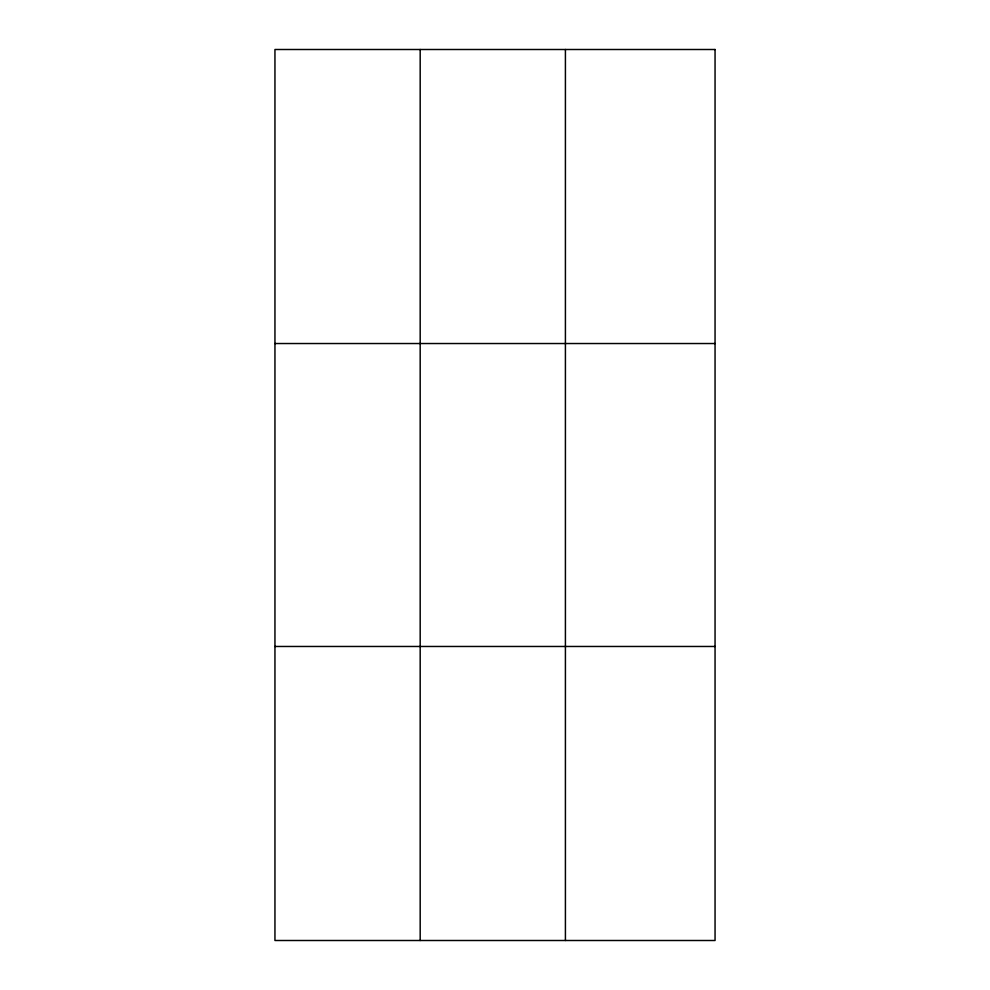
<?xml version="1.0" encoding="UTF-8"?>
<svg xmlns="http://www.w3.org/2000/svg" width="990" height="990" viewBox="0 0 990 990"><rect width="100%" height="100%" fill="white"/><g stroke="black" fill="none" stroke-linecap="round" stroke-linejoin="round"><path stroke-width="1.49" d="M420.181 49.5L420.181 940.5M565.414 49.5L565.414 940.5M274.948 343.53L715.052 343.53M274.948 646.47L715.052 646.47M715.052 49.5L715.052 940.5L274.948 940.5L274.948 49.5L715.052 49.5"/></g></svg>
